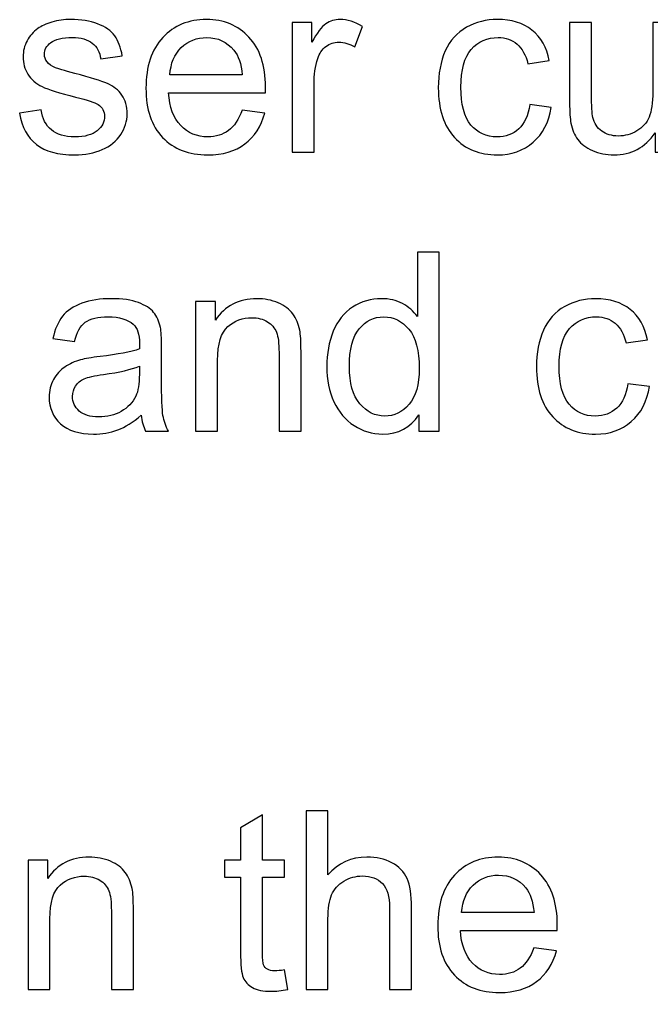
# Model space of a CAD drawing. Header units: millimetres. Extents: x -819 to 558, y -342 to 336.
# Drawn here: x -657.48 to -625.37, y -63.35 to -13.9 of the extents above; entities that cross this region are included whole.
import ezdxf

# ---------------------------------------------------------------- set-up
doc = ezdxf.new("R2010")
doc.units = ezdxf.units.MM
doc.header["$MEASUREMENT"] = 0
doc.layers.add('#Layer 1', color=7, linetype='Continuous')

msp = doc.modelspace()

# ---------------------------------------------------------------- linework, layer by layer
at = {"layer": '#Layer 1', "color": 250}
for points, knots in [([(-657.4764, -18.6716), (-657.4764, -18.6716), (-656.3736, -18.498), (-656.3736, -18.498), (-656.3736, -18.498), (-656.3122, -18.9404), (-656.1387, -19.2791), (-655.855, -19.5162), (-655.855, -19.5162), (-655.5735, -19.7511), (-655.1777, -19.8696), (-654.6676, -19.8696), (-654.6676, -19.8696), (-654.1554, -19.8696), (-653.7744, -19.7638), (-653.5267, -19.5564), (-653.5267, -19.5564), (-653.2791, -19.3468), (-653.1542, -19.1013), (-653.1542, -18.8219), (-653.1542, -18.8219), (-653.1542, -18.5679), (-653.2642, -18.371), (-653.4844, -18.225), (-653.4844, -18.225), (-653.6368, -18.1255), (-654.0178, -18.0006), (-654.6253, -17.8482), (-654.6253, -17.8482), (-655.4423, -17.6408), (-656.0117, -17.463), (-656.3271, -17.3106), (-656.3271, -17.3106), (-656.6424, -17.1603), (-656.8837, -16.9508), (-657.0467, -16.6841), (-657.0467, -16.6841), (-657.2097, -16.4174), (-657.2923, -16.1231), (-657.2923, -15.8014), (-657.2923, -15.8014), (-657.2923, -15.5072), (-657.2245, -15.2363), (-657.0891, -14.9865), (-657.0891, -14.9865), (-656.9557, -14.7346), (-656.7716, -14.5272), (-656.5408, -14.3621), (-656.5408, -14.3621), (-656.3673, -14.2351), (-656.1302, -14.125), (-655.8318, -14.0361), (-655.8318, -14.0361), (-655.5312, -13.9472), (-655.2095, -13.9028), (-654.8666, -13.9028), (-654.8666, -13.9028), (-654.3501, -13.9028), (-653.8971, -13.979), (-653.5055, -14.1271), (-653.5055, -14.1271), (-653.114, -14.2753), (-652.8261, -14.4764), (-652.6398, -14.7304), (-652.6398, -14.7304), (-652.4536, -14.9865), (-652.3266, -15.3252), (-652.2567, -15.7506), (-652.2567, -15.7506), (-652.2567, -15.7506), (-653.3468, -15.9009), (-653.3468, -15.9009), (-653.3468, -15.9009), (-653.3976, -15.5622), (-653.5415, -15.2976), (-653.7786, -15.1071), (-653.7786, -15.1071), (-654.0157, -14.9166), (-654.3522, -14.8214), (-654.7861, -14.8214), (-654.7861, -14.8214), (-655.2984, -14.8214), (-655.6645, -14.9061), (-655.8826, -15.0754), (-655.8826, -15.0754), (-656.1027, -15.2447), (-656.2128, -15.4437), (-656.2128, -15.6702), (-656.2128, -15.6702), (-656.2128, -15.8162), (-656.1662, -15.9453), (-656.0752, -16.0618), (-656.0752, -16.0618), (-655.9842, -16.1824), (-655.8423, -16.2798), (-655.6476, -16.3602), (-655.6476, -16.3602), (-655.5354, -16.4004), (-655.2073, -16.4957), (-654.6612, -16.6438), (-654.6612, -16.6438), (-653.8717, -16.8555), (-653.3214, -17.027), (-653.0102, -17.1624), (-653.0102, -17.1624), (-652.697, -17.2958), (-652.4514, -17.4926), (-652.2736, -17.7487), (-652.2736, -17.7487), (-652.0958, -18.0049), (-652.0069, -18.3224), (-652.0069, -18.7034), (-652.0069, -18.7034), (-652.0069, -19.0759), (-652.117, -19.4251), (-652.3329, -19.7553), (-652.3329, -19.7553), (-652.5509, -20.0834), (-652.8642, -20.3374), (-653.2727, -20.5173), (-653.2727, -20.5173), (-653.6812, -20.6973), (-654.1448, -20.7862), (-654.6612, -20.7862), (-654.6612, -20.7862), (-655.5185, -20.7862), (-656.1704, -20.6084), (-656.6192, -20.2528), (-656.6192, -20.2528), (-657.0679, -19.8972), (-657.3536, -19.3701), (-657.4764, -18.6716)], [0, 0, 0, 0, 0.030303, 0.030303, 0.030303, 0.030303, 0.0606061, 0.0606061, 0.0606061, 0.0606061, 0.0909091, 0.0909091, 0.0909091, 0.0909091, 0.1212121, 0.1212121, 0.1212121, 0.1212121, 0.1515152, 0.1515152, 0.1515152, 0.1515152, 0.1818182, 0.1818182, 0.1818182, 0.1818182, 0.2121212, 0.2121212, 0.2121212, 0.2121212, 0.2424242, 0.2424242, 0.2424242, 0.2424242, 0.2727273, 0.2727273, 0.2727273, 0.2727273, 0.3030303, 0.3030303, 0.3030303, 0.3030303, 0.3333333, 0.3333333, 0.3333333, 0.3333333, 0.3636364, 0.3636364, 0.3636364, 0.3636364, 0.3939394, 0.3939394, 0.3939394, 0.3939394, 0.4242424, 0.4242424, 0.4242424, 0.4242424, 0.4545455, 0.4545455, 0.4545455, 0.4545455, 0.4848485, 0.4848485, 0.4848485, 0.4848485, 0.5151515, 0.5151515, 0.5151515, 0.5151515, 0.5454545, 0.5454545, 0.5454545, 0.5454545, 0.5757576, 0.5757576, 0.5757576, 0.5757576, 0.6060606, 0.6060606, 0.6060606, 0.6060606, 0.6363636, 0.6363636, 0.6363636, 0.6363636, 0.6666667, 0.6666667, 0.6666667, 0.6666667, 0.6969697, 0.6969697, 0.6969697, 0.6969697, 0.7272727, 0.7272727, 0.7272727, 0.7272727, 0.7575758, 0.7575758, 0.7575758, 0.7575758, 0.7878788, 0.7878788, 0.7878788, 0.7878788, 0.8181818, 0.8181818, 0.8181818, 0.8181818, 0.8484848, 0.8484848, 0.8484848, 0.8484848, 0.8787879, 0.8787879, 0.8787879, 0.8787879, 0.9090909, 0.9090909, 0.9090909, 0.9090909, 0.9393939, 0.9393939, 0.9393939, 0.9393939, 0.969697, 0.969697, 0.969697, 0.969697, 1, 1, 1, 1]), ([(-646.1734, -18.5171), (-646.1734, -18.5171), (-645.0198, -18.6589), (-645.0198, -18.6589), (-645.0198, -18.6589), (-645.2019, -19.3341), (-645.5384, -19.8569), (-646.0295, -20.2295), (-646.0295, -20.2295), (-646.5227, -20.5999), (-647.1513, -20.7862), (-647.9154, -20.7862), (-647.9154, -20.7862), (-648.8785, -20.7862), (-649.6426, -20.4898), (-650.2057, -19.8972), (-650.2057, -19.8972), (-650.7708, -19.3045), (-651.0523, -18.4726), (-651.0523, -17.4016), (-651.0523, -17.4016), (-651.0523, -16.2925), (-650.7666, -15.4331), (-650.1972, -14.8214), (-650.1972, -14.8214), (-649.6257, -14.2097), (-648.887, -13.9028), (-647.9768, -13.9028), (-647.9768, -13.9028), (-647.0963, -13.9028), (-646.3766, -14.2033), (-645.8199, -14.8023), (-645.8199, -14.8023), (-645.2611, -15.4014), (-644.9817, -16.2459), (-644.9817, -17.3318), (-644.9817, -17.3318), (-644.9817, -17.3995), (-644.9838, -17.499), (-644.9881, -17.6302), (-644.9881, -17.6302), (-644.9881, -17.6302), (-649.8987, -17.6302), (-649.8987, -17.6302), (-649.8987, -17.6302), (-649.8585, -18.3541), (-649.6532, -18.9087), (-649.2849, -19.2918), (-649.2849, -19.2918), (-648.9166, -19.677), (-648.4594, -19.8696), (-647.9091, -19.8696), (-647.9091, -19.8696), (-647.5006, -19.8696), (-647.1513, -19.7617), (-646.8613, -19.5458), (-646.8613, -19.5458), (-646.5713, -19.332), (-646.3427, -18.9891), (-646.1734, -18.5171)], [0, 0, 0, 0, 0.0666667, 0.0666667, 0.0666667, 0.0666667, 0.1333333, 0.1333333, 0.1333333, 0.1333333, 0.2, 0.2, 0.2, 0.2, 0.2666667, 0.2666667, 0.2666667, 0.2666667, 0.3333333, 0.3333333, 0.3333333, 0.3333333, 0.4, 0.4, 0.4, 0.4, 0.4666667, 0.4666667, 0.4666667, 0.4666667, 0.5333333, 0.5333333, 0.5333333, 0.5333333, 0.6, 0.6, 0.6, 0.6, 0.6666667, 0.6666667, 0.6666667, 0.6666667, 0.7333333, 0.7333333, 0.7333333, 0.7333333, 0.8, 0.8, 0.8, 0.8, 0.8666667, 0.8666667, 0.8666667, 0.8666667, 0.9333333, 0.9333333, 0.9333333, 0.9333333, 1, 1, 1, 1]), ([(-643.6292, -20.638), (-643.6292, -20.638), (-643.6292, -14.053), (-643.6292, -14.053), (-643.6292, -14.053), (-643.6292, -14.053), (-642.6259, -14.053), (-642.6259, -14.053), (-642.6259, -14.053), (-642.6259, -14.053), (-642.6259, -15.05), (-642.6259, -15.05), (-642.6259, -15.05), (-642.3698, -14.5843), (-642.1327, -14.2753), (-641.9147, -14.1271), (-641.9147, -14.1271), (-641.6988, -13.979), (-641.4596, -13.9028), (-641.1993, -13.9028), (-641.1993, -13.9028), (-640.8225, -13.9028), (-640.4415, -14.0234), (-640.052, -14.2626), (-640.052, -14.2626), (-640.052, -14.2626), (-640.4373, -15.2998), (-640.4373, -15.2998), (-640.4373, -15.2998), (-640.7082, -15.1368), (-640.9812, -15.0563), (-641.2543, -15.0563), (-641.2543, -15.0563), (-641.4998, -15.0563), (-641.7178, -15.1304), (-641.9126, -15.2765), (-641.9126, -15.2765), (-642.1073, -15.4246), (-642.2449, -15.6278), (-642.3274, -15.8882), (-642.3274, -15.8882), (-642.4523, -16.284), (-642.5137, -16.7179), (-642.5137, -17.1899), (-642.5137, -17.1899), (-642.5137, -17.1899), (-642.5137, -20.638), (-642.5137, -20.638), (-642.5137, -20.638), (-642.5137, -20.638), (-643.6292, -20.638), (-643.6292, -20.638)], [0, 0, 0, 0, 0.0769231, 0.0769231, 0.0769231, 0.0769231, 0.1538462, 0.1538462, 0.1538462, 0.1538462, 0.2307692, 0.2307692, 0.2307692, 0.2307692, 0.3076923, 0.3076923, 0.3076923, 0.3076923, 0.3846154, 0.3846154, 0.3846154, 0.3846154, 0.4615385, 0.4615385, 0.4615385, 0.4615385, 0.5384615, 0.5384615, 0.5384615, 0.5384615, 0.6153846, 0.6153846, 0.6153846, 0.6153846, 0.6923077, 0.6923077, 0.6923077, 0.6923077, 0.7692308, 0.7692308, 0.7692308, 0.7692308, 0.8461538, 0.8461538, 0.8461538, 0.8461538, 0.9230769, 0.9230769, 0.9230769, 0.9230769, 1, 1, 1, 1]), ([(-631.5621, -18.225), (-631.5621, -18.225), (-630.4656, -18.3689), (-630.4656, -18.3689), (-630.4656, -18.3689), (-630.5842, -19.1246), (-630.8911, -19.7172), (-631.3864, -20.1448), (-631.3864, -20.1448), (-631.8796, -20.5724), (-632.487, -20.7862), (-633.2067, -20.7862), (-633.2067, -20.7862), (-634.1063, -20.7862), (-634.8323, -20.4919), (-635.3784, -19.9035), (-635.3784, -19.9035), (-635.9266, -19.3151), (-636.2018, -18.4705), (-636.2018, -17.3699), (-636.2018, -17.3699), (-636.2018, -16.6587), (-636.0833, -16.0364), (-635.8483, -15.503), (-635.8483, -15.503), (-635.6112, -14.9696), (-635.2535, -14.5695), (-634.7709, -14.3028), (-634.7709, -14.3028), (-634.2904, -14.0361), (-633.7655, -13.9028), (-633.2004, -13.9028), (-633.2004, -13.9028), (-632.4849, -13.9028), (-631.8986, -14.0848), (-631.4456, -14.4467), (-631.4456, -14.4467), (-630.9906, -14.8087), (-630.6985, -15.3209), (-630.5693, -15.9877), (-630.5693, -15.9877), (-630.5693, -15.9877), (-631.6552, -16.1549), (-631.6552, -16.1549), (-631.6552, -16.1549), (-631.7589, -15.7125), (-631.9409, -15.3802), (-632.2034, -15.1558), (-632.2034, -15.1558), (-632.4659, -14.9336), (-632.7834, -14.8214), (-633.1559, -14.8214), (-633.1559, -14.8214), (-633.7189, -14.8214), (-634.1761, -15.0225), (-634.5275, -15.4268), (-634.5275, -15.4268), (-634.8789, -15.8289), (-635.0546, -16.466), (-635.0546, -17.3381), (-635.0546, -17.3381), (-635.0546, -18.2229), (-634.8852, -18.8663), (-634.5444, -19.2685), (-634.5444, -19.2685), (-634.2058, -19.6686), (-633.7634, -19.8696), (-633.2173, -19.8696), (-633.2173, -19.8696), (-632.7791, -19.8696), (-632.4151, -19.7342), (-632.1209, -19.4654), (-632.1209, -19.4654), (-631.8266, -19.1965), (-631.6404, -18.7838), (-631.5621, -18.225)], [0, 0, 0, 0, 0.0526316, 0.0526316, 0.0526316, 0.0526316, 0.1052632, 0.1052632, 0.1052632, 0.1052632, 0.1578947, 0.1578947, 0.1578947, 0.1578947, 0.2105263, 0.2105263, 0.2105263, 0.2105263, 0.2631579, 0.2631579, 0.2631579, 0.2631579, 0.3157895, 0.3157895, 0.3157895, 0.3157895, 0.3684211, 0.3684211, 0.3684211, 0.3684211, 0.4210526, 0.4210526, 0.4210526, 0.4210526, 0.4736842, 0.4736842, 0.4736842, 0.4736842, 0.5263158, 0.5263158, 0.5263158, 0.5263158, 0.5789474, 0.5789474, 0.5789474, 0.5789474, 0.6315789, 0.6315789, 0.6315789, 0.6315789, 0.6842105, 0.6842105, 0.6842105, 0.6842105, 0.7368421, 0.7368421, 0.7368421, 0.7368421, 0.7894737, 0.7894737, 0.7894737, 0.7894737, 0.8421053, 0.8421053, 0.8421053, 0.8421053, 0.8947368, 0.8947368, 0.8947368, 0.8947368, 0.9473684, 0.9473684, 0.9473684, 0.9473684, 1, 1, 1, 1]), ([(-625.193, -20.638), (-625.193, -20.638), (-625.193, -19.6707), (-625.193, -19.6707), (-625.193, -19.6707), (-625.7074, -20.4157), (-626.4037, -20.7862), (-627.2843, -20.7862), (-627.2843, -20.7862), (-627.6716, -20.7862), (-628.0357, -20.7121), (-628.3722, -20.5639), (-628.3722, -20.5639), (-628.7088, -20.4157), (-628.9586, -20.2274), (-629.1215, -20.003), (-629.1215, -20.003), (-629.2866, -19.7765), (-629.4009, -19.5013), (-629.4666, -19.1754), (-629.4666, -19.1754), (-629.511, -18.9552), (-629.5343, -18.6081), (-629.5343, -18.1319), (-629.5343, -18.1319), (-629.5343, -18.1319), (-629.5343, -14.053), (-629.5343, -14.053), (-629.5343, -14.053), (-629.5343, -14.053), (-628.4188, -14.053), (-628.4188, -14.053), (-628.4188, -14.053), (-628.4188, -14.053), (-628.4188, -17.7043), (-628.4188, -17.7043), (-628.4188, -17.7043), (-628.4188, -18.2885), (-628.3955, -18.6801), (-628.3511, -18.8833), (-628.3511, -18.8833), (-628.2791, -19.1775), (-628.1309, -19.4061), (-627.9045, -19.5754), (-627.9045, -19.5754), (-627.6759, -19.7426), (-627.3943, -19.8252), (-627.0599, -19.8252), (-627.0599, -19.8252), (-626.7255, -19.8252), (-626.4122, -19.7405), (-626.118, -19.5691), (-626.118, -19.5691), (-625.8238, -19.3976), (-625.6163, -19.1627), (-625.4957, -18.8685), (-625.4957, -18.8685), (-625.3729, -18.5721), (-625.3115, -18.1424), (-625.3115, -17.5815), (-625.3115, -17.5815), (-625.3115, -17.5815), (-625.3115, -14.053), (-625.3115, -14.053), (-625.3115, -14.053), (-625.3115, -14.053), (-624.1961, -14.053), (-624.1961, -14.053), (-624.1961, -14.053), (-624.1961, -14.053), (-624.1961, -20.638), (-624.1961, -20.638), (-624.1961, -20.638), (-624.1961, -20.638), (-625.193, -20.638), (-625.193, -20.638)], [0, 0, 0, 0, 0.0526316, 0.0526316, 0.0526316, 0.0526316, 0.1052632, 0.1052632, 0.1052632, 0.1052632, 0.1578947, 0.1578947, 0.1578947, 0.1578947, 0.2105263, 0.2105263, 0.2105263, 0.2105263, 0.2631579, 0.2631579, 0.2631579, 0.2631579, 0.3157895, 0.3157895, 0.3157895, 0.3157895, 0.3684211, 0.3684211, 0.3684211, 0.3684211, 0.4210526, 0.4210526, 0.4210526, 0.4210526, 0.4736842, 0.4736842, 0.4736842, 0.4736842, 0.5263158, 0.5263158, 0.5263158, 0.5263158, 0.5789474, 0.5789474, 0.5789474, 0.5789474, 0.6315789, 0.6315789, 0.6315789, 0.6315789, 0.6842105, 0.6842105, 0.6842105, 0.6842105, 0.7368421, 0.7368421, 0.7368421, 0.7368421, 0.7894737, 0.7894737, 0.7894737, 0.7894737, 0.8421053, 0.8421053, 0.8421053, 0.8421053, 0.8947368, 0.8947368, 0.8947368, 0.8947368, 0.9473684, 0.9473684, 0.9473684, 0.9473684, 1, 1, 1, 1]), ([(-649.8374, -16.7116), (-649.8374, -16.7116), (-646.1607, -16.7116), (-646.1607, -16.7116), (-646.1607, -16.7116), (-646.2094, -16.1591), (-646.3512, -15.7421), (-646.5819, -15.467), (-646.5819, -15.467), (-646.9375, -15.0373), (-647.399, -14.8214), (-647.9641, -14.8214), (-647.9641, -14.8214), (-648.4763, -14.8214), (-648.9081, -14.9928), (-649.2574, -15.3357), (-649.2574, -15.3357), (-649.6066, -15.6786), (-649.7993, -16.138), (-649.8374, -16.7116)], [0, 0, 0, 0, 0.2, 0.2, 0.2, 0.2, 0.4, 0.4, 0.4, 0.4, 0.6, 0.6, 0.6, 0.6, 0.8, 0.8, 0.8, 0.8, 1, 1, 1, 1]), ([(-637.1926, -34.826), (-637.1926, -34.826), (-637.1926, -33.9941), (-637.1926, -33.9941), (-637.1926, -33.9941), (-637.6095, -34.6482), (-638.2234, -34.9742), (-639.0341, -34.9742), (-639.0341, -34.9742), (-639.559, -34.9742), (-640.0416, -34.8302), (-640.4819, -34.5402), (-640.4819, -34.5402), (-640.9221, -34.2524), (-641.2629, -33.8481), (-641.5063, -33.3274), (-641.5063, -33.3274), (-641.7476, -32.8088), (-641.8683, -32.214), (-641.8683, -31.5388), (-641.8683, -31.5388), (-641.8683, -30.8826), (-641.7582, -30.2857), (-641.5402, -29.7502), (-641.5402, -29.7502), (-641.3201, -29.2147), (-640.992, -28.8041), (-640.5538, -28.5204), (-640.5538, -28.5204), (-640.1157, -28.2347), (-639.6246, -28.0908), (-639.0827, -28.0908), (-639.0827, -28.0908), (-638.6869, -28.0908), (-638.3334, -28.1754), (-638.0244, -28.3426), (-638.0244, -28.3426), (-637.7133, -28.5099), (-637.4614, -28.7279), (-637.2666, -28.9967), (-637.2666, -28.9967), (-637.2666, -28.9967), (-637.2666, -25.7349), (-637.2666, -25.7349), (-637.2666, -25.7349), (-637.2666, -25.7349), (-636.1575, -25.7349), (-636.1575, -25.7349), (-636.1575, -25.7349), (-636.1575, -25.7349), (-636.1575, -34.826), (-636.1575, -34.826), (-636.1575, -34.826), (-636.1575, -34.826), (-637.1926, -34.826), (-637.1926, -34.826)], [0, 0, 0, 0, 0.0714286, 0.0714286, 0.0714286, 0.0714286, 0.1428571, 0.1428571, 0.1428571, 0.1428571, 0.2142857, 0.2142857, 0.2142857, 0.2142857, 0.2857143, 0.2857143, 0.2857143, 0.2857143, 0.3571429, 0.3571429, 0.3571429, 0.3571429, 0.4285714, 0.4285714, 0.4285714, 0.4285714, 0.5, 0.5, 0.5, 0.5, 0.5714286, 0.5714286, 0.5714286, 0.5714286, 0.6428571, 0.6428571, 0.6428571, 0.6428571, 0.7142857, 0.7142857, 0.7142857, 0.7142857, 0.7857143, 0.7857143, 0.7857143, 0.7857143, 0.8571429, 0.8571429, 0.8571429, 0.8571429, 0.9285714, 0.9285714, 0.9285714, 0.9285714, 1, 1, 1, 1]), ([(-651.2938, -34.0132), (-651.7086, -34.3646), (-652.1066, -34.6122), (-652.4876, -34.7583), (-652.4876, -34.7583), (-652.8707, -34.9022), (-653.2813, -34.9742), (-653.7195, -34.9742), (-653.7195, -34.9742), (-654.4434, -34.9742), (-654.9979, -34.7985), (-655.3874, -34.445), (-655.3874, -34.445), (-655.7747, -34.0915), (-655.9695, -33.6385), (-655.9695, -33.0903), (-655.9695, -33.0903), (-655.9695, -32.7665), (-655.8975, -32.4723), (-655.7493, -32.2056), (-655.7493, -32.2056), (-655.6033, -31.9389), (-655.4107, -31.7251), (-655.1736, -31.5642), (-655.1736, -31.5642), (-654.9344, -31.4033), (-654.6677, -31.2806), (-654.3693, -31.198), (-654.3693, -31.198), (-654.1513, -31.1409), (-653.8211, -31.0837), (-653.3787, -31.0308), (-653.3787, -31.0308), (-652.477, -30.9229), (-651.8123, -30.7959), (-651.3869, -30.6456), (-651.3869, -30.6456), (-651.3827, -30.4932), (-651.3805, -30.3958), (-651.3805, -30.3556), (-651.3805, -30.3556), (-651.3805, -29.9005), (-651.4864, -29.5788), (-651.698, -29.3946), (-651.698, -29.3946), (-651.9817, -29.1406), (-652.4071, -29.0157), (-652.968, -29.0157), (-652.968, -29.0157), (-653.493, -29.0157), (-653.8803, -29.1068), (-654.1322, -29.2909), (-654.1322, -29.2909), (-654.382, -29.4751), (-654.5661, -29.801), (-654.6868, -30.2688), (-654.6868, -30.2688), (-654.6868, -30.2688), (-655.7769, -30.1185), (-655.7769, -30.1185), (-655.7769, -30.1185), (-655.6774, -29.6529), (-655.5144, -29.274), (-655.2879, -28.9882), (-655.2879, -28.9882), (-655.0614, -28.7004), (-654.7312, -28.4781), (-654.3015, -28.3236), (-654.3015, -28.3236), (-653.8719, -28.1691), (-653.3744, -28.0908), (-652.8072, -28.0908), (-652.8072, -28.0908), (-652.2441, -28.0908), (-651.7891, -28.1585), (-651.4377, -28.2897), (-651.4377, -28.2897), (-651.0863, -28.4231), (-650.8281, -28.5882), (-650.6609, -28.7893), (-650.6609, -28.7893), (-650.4958, -28.9903), (-650.3815, -29.2422), (-650.3137, -29.5491), (-650.3137, -29.5491), (-650.2778, -29.7396), (-650.2587, -30.0825), (-650.2587, -30.5778), (-650.2587, -30.5778), (-650.2587, -30.5778), (-650.2587, -32.0659), (-650.2587, -32.0659), (-650.2587, -32.0659), (-650.2587, -33.1051), (-650.2354, -33.7613), (-650.1867, -34.0344), (-650.1867, -34.0344), (-650.1402, -34.3095), (-650.0449, -34.5741), (-649.9052, -34.826), (-649.9052, -34.826), (-649.9052, -34.826), (-651.0715, -34.826), (-651.0715, -34.826), (-651.0715, -34.826), (-651.1858, -34.5953), (-651.262, -34.3243), (-651.2938, -34.0132)], [0, 0, 0, 0, 0.037037, 0.037037, 0.037037, 0.037037, 0.0740741, 0.0740741, 0.0740741, 0.0740741, 0.1111111, 0.1111111, 0.1111111, 0.1111111, 0.1481481, 0.1481481, 0.1481481, 0.1481481, 0.1851852, 0.1851852, 0.1851852, 0.1851852, 0.2222222, 0.2222222, 0.2222222, 0.2222222, 0.2592593, 0.2592593, 0.2592593, 0.2592593, 0.2962963, 0.2962963, 0.2962963, 0.2962963, 0.3333333, 0.3333333, 0.3333333, 0.3333333, 0.3703704, 0.3703704, 0.3703704, 0.3703704, 0.4074074, 0.4074074, 0.4074074, 0.4074074, 0.4444444, 0.4444444, 0.4444444, 0.4444444, 0.4814815, 0.4814815, 0.4814815, 0.4814815, 0.5185185, 0.5185185, 0.5185185, 0.5185185, 0.5555556, 0.5555556, 0.5555556, 0.5555556, 0.5925926, 0.5925926, 0.5925926, 0.5925926, 0.6296296, 0.6296296, 0.6296296, 0.6296296, 0.6666667, 0.6666667, 0.6666667, 0.6666667, 0.7037037, 0.7037037, 0.7037037, 0.7037037, 0.7407407, 0.7407407, 0.7407407, 0.7407407, 0.7777778, 0.7777778, 0.7777778, 0.7777778, 0.8148148, 0.8148148, 0.8148148, 0.8148148, 0.8518519, 0.8518519, 0.8518519, 0.8518519, 0.8888889, 0.8888889, 0.8888889, 0.8888889, 0.9259259, 0.9259259, 0.9259259, 0.9259259, 0.962963, 0.962963, 0.962963, 0.962963, 1, 1, 1, 1]), ([(-648.5273, -34.826), (-648.5273, -34.826), (-648.5273, -28.241), (-648.5273, -28.241), (-648.5273, -28.241), (-648.5273, -28.241), (-647.524, -28.241), (-647.524, -28.241), (-647.524, -28.241), (-647.524, -28.241), (-647.524, -29.1766), (-647.524, -29.1766), (-647.524, -29.1766), (-647.0393, -28.4527), (-646.3408, -28.0908), (-645.4285, -28.0908), (-645.4285, -28.0908), (-645.0306, -28.0908), (-644.6665, -28.1627), (-644.3342, -28.3045), (-644.3342, -28.3045), (-643.9997, -28.4485), (-643.7521, -28.6347), (-643.587, -28.8676), (-643.587, -28.8676), (-643.4198, -29.0983), (-643.3055, -29.3735), (-643.2377, -29.691), (-643.2377, -29.691), (-643.1975, -29.8984), (-643.1764, -30.2603), (-643.1764, -30.7768), (-643.1764, -30.7768), (-643.1764, -30.7768), (-643.1764, -34.826), (-643.1764, -34.826), (-643.1764, -34.826), (-643.1764, -34.826), (-644.294, -34.826), (-644.294, -34.826), (-644.294, -34.826), (-644.294, -34.826), (-644.294, -30.8191), (-644.294, -30.8191), (-644.294, -30.8191), (-644.294, -30.3662), (-644.3363, -30.0254), (-644.4231, -29.7989), (-644.4231, -29.7989), (-644.5099, -29.5745), (-644.6644, -29.3946), (-644.8845, -29.2613), (-644.8845, -29.2613), (-645.1068, -29.1258), (-645.365, -29.0581), (-645.6634, -29.0581), (-645.6634, -29.0581), (-646.1397, -29.0581), (-646.5482, -29.2105), (-646.8953, -29.511), (-646.8953, -29.511), (-647.2404, -29.8137), (-647.4118, -30.3852), (-647.4118, -31.2298), (-647.4118, -31.2298), (-647.4118, -31.2298), (-647.4118, -34.826), (-647.4118, -34.826), (-647.4118, -34.826), (-647.4118, -34.826), (-648.5273, -34.826), (-648.5273, -34.826)], [0, 0, 0, 0, 0.0555556, 0.0555556, 0.0555556, 0.0555556, 0.1111111, 0.1111111, 0.1111111, 0.1111111, 0.1666667, 0.1666667, 0.1666667, 0.1666667, 0.2222222, 0.2222222, 0.2222222, 0.2222222, 0.2777778, 0.2777778, 0.2777778, 0.2777778, 0.3333333, 0.3333333, 0.3333333, 0.3333333, 0.3888889, 0.3888889, 0.3888889, 0.3888889, 0.4444444, 0.4444444, 0.4444444, 0.4444444, 0.5, 0.5, 0.5, 0.5, 0.5555556, 0.5555556, 0.5555556, 0.5555556, 0.6111111, 0.6111111, 0.6111111, 0.6111111, 0.6666667, 0.6666667, 0.6666667, 0.6666667, 0.7222222, 0.7222222, 0.7222222, 0.7222222, 0.7777778, 0.7777778, 0.7777778, 0.7777778, 0.8333333, 0.8333333, 0.8333333, 0.8333333, 0.8888889, 0.8888889, 0.8888889, 0.8888889, 0.9444444, 0.9444444, 0.9444444, 0.9444444, 1, 1, 1, 1]), ([(-626.5754, -32.413), (-626.5754, -32.413), (-625.4789, -32.5569), (-625.4789, -32.5569), (-625.4789, -32.5569), (-625.5975, -33.3126), (-625.9044, -33.9052), (-626.3997, -34.3328), (-626.3997, -34.3328), (-626.8929, -34.7604), (-627.5003, -34.9742), (-628.22, -34.9742), (-628.22, -34.9742), (-629.1196, -34.9742), (-629.8456, -34.6799), (-630.3917, -34.0915), (-630.3917, -34.0915), (-630.9399, -33.5031), (-631.2151, -32.6585), (-631.2151, -31.5579), (-631.2151, -31.5579), (-631.2151, -30.8467), (-631.0966, -30.2244), (-630.8616, -29.691), (-630.8616, -29.691), (-630.6245, -29.1576), (-630.2668, -28.7575), (-629.7842, -28.4908), (-629.7842, -28.4908), (-629.3037, -28.2241), (-628.7788, -28.0908), (-628.2137, -28.0908), (-628.2137, -28.0908), (-627.4982, -28.0908), (-626.9119, -28.2728), (-626.4589, -28.6347), (-626.4589, -28.6347), (-626.0039, -28.9967), (-625.7118, -29.5089), (-625.5826, -30.1757), (-625.5826, -30.1757), (-625.5826, -30.1757), (-626.6685, -30.3429), (-626.6685, -30.3429), (-626.6685, -30.3429), (-626.7722, -29.9005), (-626.9542, -29.5682), (-627.2167, -29.3438), (-627.2167, -29.3438), (-627.4792, -29.1216), (-627.7967, -29.0094), (-628.1692, -29.0094), (-628.1692, -29.0094), (-628.7322, -29.0094), (-629.1894, -29.2105), (-629.5408, -29.6148), (-629.5408, -29.6148), (-629.8922, -30.0169), (-630.0679, -30.654), (-630.0679, -31.5261), (-630.0679, -31.5261), (-630.0679, -32.4109), (-629.8985, -33.0543), (-629.5577, -33.4565), (-629.5577, -33.4565), (-629.2191, -33.8566), (-628.7767, -34.0576), (-628.2306, -34.0576), (-628.2306, -34.0576), (-627.7924, -34.0576), (-627.4284, -33.9222), (-627.1342, -33.6534), (-627.1342, -33.6534), (-626.8399, -33.3845), (-626.6537, -32.9718), (-626.5754, -32.413)], [0, 0, 0, 0, 0.0526316, 0.0526316, 0.0526316, 0.0526316, 0.1052632, 0.1052632, 0.1052632, 0.1052632, 0.1578947, 0.1578947, 0.1578947, 0.1578947, 0.2105263, 0.2105263, 0.2105263, 0.2105263, 0.2631579, 0.2631579, 0.2631579, 0.2631579, 0.3157895, 0.3157895, 0.3157895, 0.3157895, 0.3684211, 0.3684211, 0.3684211, 0.3684211, 0.4210526, 0.4210526, 0.4210526, 0.4210526, 0.4736842, 0.4736842, 0.4736842, 0.4736842, 0.5263158, 0.5263158, 0.5263158, 0.5263158, 0.5789474, 0.5789474, 0.5789474, 0.5789474, 0.6315789, 0.6315789, 0.6315789, 0.6315789, 0.6842105, 0.6842105, 0.6842105, 0.6842105, 0.7368421, 0.7368421, 0.7368421, 0.7368421, 0.7894737, 0.7894737, 0.7894737, 0.7894737, 0.8421053, 0.8421053, 0.8421053, 0.8421053, 0.8947368, 0.8947368, 0.8947368, 0.8947368, 0.9473684, 0.9473684, 0.9473684, 0.9473684, 1, 1, 1, 1]), ([(-640.721, -31.5388), (-640.721, -32.3834), (-640.5432, -33.0141), (-640.1876, -33.4311), (-640.1876, -33.4311), (-639.832, -33.8481), (-639.4129, -34.0576), (-638.9282, -34.0576), (-638.9282, -34.0576), (-638.4414, -34.0576), (-638.0265, -33.8566), (-637.6857, -33.4586), (-637.6857, -33.4586), (-637.345, -33.0607), (-637.1735, -32.4511), (-637.1735, -31.6319), (-637.1735, -31.6319), (-637.1735, -30.7302), (-637.3471, -30.0698), (-637.6942, -29.6486), (-637.6942, -29.6486), (-638.0413, -29.2253), (-638.4689, -29.0157), (-638.979, -29.0157), (-638.979, -29.0157), (-639.4743, -29.0157), (-639.8892, -29.2189), (-640.2215, -29.6232), (-640.2215, -29.6232), (-640.5538, -30.0275), (-640.721, -30.6667), (-640.721, -31.5388)], [0, 0, 0, 0, 0.125, 0.125, 0.125, 0.125, 0.25, 0.25, 0.25, 0.25, 0.375, 0.375, 0.375, 0.375, 0.5, 0.5, 0.5, 0.5, 0.625, 0.625, 0.625, 0.625, 0.75, 0.75, 0.75, 0.75, 0.875, 0.875, 0.875, 0.875, 1, 1, 1, 1]), ([(-651.3869, -31.5198), (-651.7933, -31.687), (-652.4008, -31.8267), (-653.2093, -31.9431), (-653.2093, -31.9431), (-653.6687, -32.0087), (-653.9946, -32.0828), (-654.183, -32.1653), (-654.183, -32.1653), (-654.3735, -32.2479), (-654.5217, -32.3685), (-654.6233, -32.5294), (-654.6233, -32.5294), (-654.727, -32.6882), (-654.7799, -32.8638), (-654.7799, -33.0586), (-654.7799, -33.0586), (-654.7799, -33.357), (-654.6656, -33.6047), (-654.4412, -33.8036), (-654.4412, -33.8036), (-654.2169, -34.0005), (-653.8867, -34.1), (-653.4528, -34.1), (-653.4528, -34.1), (-653.0231, -34.1), (-652.64, -34.0068), (-652.3055, -33.8185), (-652.3055, -33.8185), (-651.9711, -33.6301), (-651.7234, -33.3718), (-651.5668, -33.0459), (-651.5668, -33.0459), (-651.4462, -32.794), (-651.3869, -32.4215), (-651.3869, -31.9304), (-651.3869, -31.9304), (-651.3869, -31.9304), (-651.3869, -31.5198), (-651.3869, -31.5198)], [0, 0, 0, 0, 0.1, 0.1, 0.1, 0.1, 0.2, 0.2, 0.2, 0.2, 0.3, 0.3, 0.3, 0.3, 0.4, 0.4, 0.4, 0.4, 0.5, 0.5, 0.5, 0.5, 0.6, 0.6, 0.6, 0.6, 0.7, 0.7, 0.7, 0.7, 0.8, 0.8, 0.8, 0.8, 0.9, 0.9, 0.9, 0.9, 1, 1, 1, 1]), ([(-644.0145, -62.2029), (-644.0145, -62.2029), (-643.8536, -63.1893), (-643.8536, -63.1893), (-643.8536, -63.1893), (-644.1669, -63.2549), (-644.4484, -63.2888), (-644.6961, -63.2888), (-644.6961, -63.2888), (-645.1025, -63.2888), (-645.4157, -63.2253), (-645.6401, -63.0962), (-645.6401, -63.0962), (-645.8624, -62.9692), (-646.019, -62.7998), (-646.11, -62.5903), (-646.11, -62.5903), (-646.201, -62.3828), (-646.2476, -61.9426), (-646.2476, -61.2737), (-646.2476, -61.2737), (-646.2476, -61.2737), (-646.2476, -57.4849), (-646.2476, -57.4849), (-646.2476, -57.4849), (-646.2476, -57.4849), (-647.0667, -57.4849), (-647.0667, -57.4849), (-647.0667, -57.4849), (-647.0667, -57.4849), (-647.0667, -56.617), (-647.0667, -56.617), (-647.0667, -56.617), (-647.0667, -56.617), (-646.2476, -56.617), (-646.2476, -56.617), (-646.2476, -56.617), (-646.2476, -56.617), (-646.2476, -54.9851), (-646.2476, -54.9851), (-646.2476, -54.9851), (-646.2476, -54.9851), (-645.1363, -54.3162), (-645.1363, -54.3162), (-645.1363, -54.3162), (-645.1363, -54.3162), (-645.1363, -56.617), (-645.1363, -56.617), (-645.1363, -56.617), (-645.1363, -56.617), (-644.0145, -56.617), (-644.0145, -56.617), (-644.0145, -56.617), (-644.0145, -56.617), (-644.0145, -57.4849), (-644.0145, -57.4849), (-644.0145, -57.4849), (-644.0145, -57.4849), (-645.1363, -57.4849), (-645.1363, -57.4849), (-645.1363, -57.4849), (-645.1363, -57.4849), (-645.1363, -61.3351), (-645.1363, -61.3351), (-645.1363, -61.3351), (-645.1363, -61.6547), (-645.1173, -61.8579), (-645.0792, -61.9489), (-645.0792, -61.9489), (-645.039, -62.0399), (-644.9755, -62.1119), (-644.8866, -62.1669), (-644.8866, -62.1669), (-644.7977, -62.2199), (-644.6707, -62.2474), (-644.5056, -62.2474), (-644.5056, -62.2474), (-644.3807, -62.2474), (-644.2177, -62.2326), (-644.0145, -62.2029)], [0, 0, 0, 0, 0.05, 0.05, 0.05, 0.05, 0.1, 0.1, 0.1, 0.1, 0.15, 0.15, 0.15, 0.15, 0.2, 0.2, 0.2, 0.2, 0.25, 0.25, 0.25, 0.25, 0.3, 0.3, 0.3, 0.3, 0.35, 0.35, 0.35, 0.35, 0.4, 0.4, 0.4, 0.4, 0.45, 0.45, 0.45, 0.45, 0.5, 0.5, 0.5, 0.5, 0.55, 0.55, 0.55, 0.55, 0.6, 0.6, 0.6, 0.6, 0.65, 0.65, 0.65, 0.65, 0.7, 0.7, 0.7, 0.7, 0.75, 0.75, 0.75, 0.75, 0.8, 0.8, 0.8, 0.8, 0.85, 0.85, 0.85, 0.85, 0.9, 0.9, 0.9, 0.9, 0.95, 0.95, 0.95, 0.95, 1, 1, 1, 1]), ([(-642.9223, -63.202), (-642.9223, -63.202), (-642.9223, -54.1109), (-642.9223, -54.1109), (-642.9223, -54.1109), (-642.9223, -54.1109), (-641.8068, -54.1109), (-641.8068, -54.1109), (-641.8068, -54.1109), (-641.8068, -54.1109), (-641.8068, -57.3727), (-641.8068, -57.3727), (-641.8068, -57.3727), (-641.2861, -56.7694), (-640.6278, -56.4668), (-639.8341, -56.4668), (-639.8341, -56.4668), (-639.3472, -56.4668), (-638.9239, -56.5641), (-638.5641, -56.7567), (-638.5641, -56.7567), (-638.2042, -56.9472), (-637.946, -57.2139), (-637.7915, -57.5526), (-637.7915, -57.5526), (-637.637, -57.8913), (-637.5587, -58.3845), (-637.5587, -59.0279), (-637.5587, -59.0279), (-637.5587, -59.0279), (-637.5587, -63.202), (-637.5587, -63.202), (-637.5587, -63.202), (-637.5587, -63.202), (-638.6763, -63.202), (-638.6763, -63.202), (-638.6763, -63.202), (-638.6763, -63.202), (-638.6763, -59.0279), (-638.6763, -59.0279), (-638.6763, -59.0279), (-638.6763, -58.4712), (-638.7969, -58.0648), (-639.0382, -57.8108), (-639.0382, -57.8108), (-639.2795, -57.5568), (-639.6224, -57.4277), (-640.0648, -57.4277), (-640.0648, -57.4277), (-640.395, -57.4277), (-640.7061, -57.5145), (-640.9982, -57.686), (-640.9982, -57.686), (-641.2903, -57.8574), (-641.4978, -58.0902), (-641.6205, -58.3845), (-641.6205, -58.3845), (-641.7454, -58.6766), (-641.8068, -59.083), (-641.8068, -59.5994), (-641.8068, -59.5994), (-641.8068, -59.5994), (-641.8068, -63.202), (-641.8068, -63.202), (-641.8068, -63.202), (-641.8068, -63.202), (-642.9223, -63.202), (-642.9223, -63.202)], [0, 0, 0, 0, 0.0588235, 0.0588235, 0.0588235, 0.0588235, 0.1176471, 0.1176471, 0.1176471, 0.1176471, 0.1764706, 0.1764706, 0.1764706, 0.1764706, 0.2352941, 0.2352941, 0.2352941, 0.2352941, 0.2941176, 0.2941176, 0.2941176, 0.2941176, 0.3529412, 0.3529412, 0.3529412, 0.3529412, 0.4117647, 0.4117647, 0.4117647, 0.4117647, 0.4705882, 0.4705882, 0.4705882, 0.4705882, 0.5294118, 0.5294118, 0.5294118, 0.5294118, 0.5882353, 0.5882353, 0.5882353, 0.5882353, 0.6470588, 0.6470588, 0.6470588, 0.6470588, 0.7058824, 0.7058824, 0.7058824, 0.7058824, 0.7647059, 0.7647059, 0.7647059, 0.7647059, 0.8235294, 0.8235294, 0.8235294, 0.8235294, 0.8823529, 0.8823529, 0.8823529, 0.8823529, 0.9411765, 0.9411765, 0.9411765, 0.9411765, 1, 1, 1, 1]), ([(-657.0426, -63.202), (-657.0426, -63.202), (-657.0426, -56.617), (-657.0426, -56.617), (-657.0426, -56.617), (-657.0426, -56.617), (-656.0393, -56.617), (-656.0393, -56.617), (-656.0393, -56.617), (-656.0393, -56.617), (-656.0393, -57.5526), (-656.0393, -57.5526), (-656.0393, -57.5526), (-655.5546, -56.8287), (-654.8561, -56.4668), (-653.9438, -56.4668), (-653.9438, -56.4668), (-653.5459, -56.4668), (-653.1818, -56.5387), (-652.8495, -56.6805), (-652.8495, -56.6805), (-652.515, -56.8245), (-652.2674, -57.0107), (-652.1023, -57.2436), (-652.1023, -57.2436), (-651.9351, -57.4743), (-651.8208, -57.7495), (-651.753, -58.067), (-651.753, -58.067), (-651.7128, -58.2744), (-651.6917, -58.6363), (-651.6917, -59.1528), (-651.6917, -59.1528), (-651.6917, -59.1528), (-651.6917, -63.202), (-651.6917, -63.202), (-651.6917, -63.202), (-651.6917, -63.202), (-652.8093, -63.202), (-652.8093, -63.202), (-652.8093, -63.202), (-652.8093, -63.202), (-652.8093, -59.1951), (-652.8093, -59.1951), (-652.8093, -59.1951), (-652.8093, -58.7422), (-652.8516, -58.4014), (-652.9384, -58.1749), (-652.9384, -58.1749), (-653.0252, -57.9505), (-653.1797, -57.7706), (-653.3998, -57.6373), (-653.3998, -57.6373), (-653.6221, -57.5018), (-653.8803, -57.4341), (-654.1787, -57.4341), (-654.1787, -57.4341), (-654.655, -57.4341), (-655.0635, -57.5865), (-655.4106, -57.887), (-655.4106, -57.887), (-655.7557, -58.1897), (-655.9271, -58.7612), (-655.9271, -59.6058), (-655.9271, -59.6058), (-655.9271, -59.6058), (-655.9271, -63.202), (-655.9271, -63.202), (-655.9271, -63.202), (-655.9271, -63.202), (-657.0426, -63.202), (-657.0426, -63.202)], [0, 0, 0, 0, 0.0555556, 0.0555556, 0.0555556, 0.0555556, 0.1111111, 0.1111111, 0.1111111, 0.1111111, 0.1666667, 0.1666667, 0.1666667, 0.1666667, 0.2222222, 0.2222222, 0.2222222, 0.2222222, 0.2777778, 0.2777778, 0.2777778, 0.2777778, 0.3333333, 0.3333333, 0.3333333, 0.3333333, 0.3888889, 0.3888889, 0.3888889, 0.3888889, 0.4444444, 0.4444444, 0.4444444, 0.4444444, 0.5, 0.5, 0.5, 0.5, 0.5555556, 0.5555556, 0.5555556, 0.5555556, 0.6111111, 0.6111111, 0.6111111, 0.6111111, 0.6666667, 0.6666667, 0.6666667, 0.6666667, 0.7222222, 0.7222222, 0.7222222, 0.7222222, 0.7777778, 0.7777778, 0.7777778, 0.7777778, 0.8333333, 0.8333333, 0.8333333, 0.8333333, 0.8888889, 0.8888889, 0.8888889, 0.8888889, 0.9444444, 0.9444444, 0.9444444, 0.9444444, 1, 1, 1, 1]), ([(-631.3526, -61.0811), (-631.3526, -61.0811), (-630.199, -61.2229), (-630.199, -61.2229), (-630.199, -61.2229), (-630.3811, -61.8981), (-630.7176, -62.4209), (-631.2087, -62.7935), (-631.2087, -62.7935), (-631.7019, -63.1639), (-632.3305, -63.3502), (-633.0946, -63.3502), (-633.0946, -63.3502), (-634.0577, -63.3502), (-634.8218, -63.0538), (-635.3849, -62.4612), (-635.3849, -62.4612), (-635.95, -61.8685), (-636.2315, -61.0366), (-636.2315, -59.9656), (-636.2315, -59.9656), (-636.2315, -58.8565), (-635.9458, -57.9971), (-635.3764, -57.3854), (-635.3764, -57.3854), (-634.8049, -56.7737), (-634.0662, -56.4668), (-633.156, -56.4668), (-633.156, -56.4668), (-632.2755, -56.4668), (-631.5558, -56.7673), (-630.9991, -57.3663), (-630.9991, -57.3663), (-630.4403, -57.9654), (-630.1609, -58.8099), (-630.1609, -59.8958), (-630.1609, -59.8958), (-630.1609, -59.9635), (-630.163, -60.063), (-630.1673, -60.1942), (-630.1673, -60.1942), (-630.1673, -60.1942), (-635.0779, -60.1942), (-635.0779, -60.1942), (-635.0779, -60.1942), (-635.0377, -60.9181), (-634.8324, -61.4727), (-634.4641, -61.8558), (-634.4641, -61.8558), (-634.0958, -62.241), (-633.6386, -62.4336), (-633.0883, -62.4336), (-633.0883, -62.4336), (-632.6798, -62.4336), (-632.3305, -62.3257), (-632.0405, -62.1098), (-632.0405, -62.1098), (-631.7505, -61.896), (-631.5219, -61.5531), (-631.3526, -61.0811)], [0, 0, 0, 0, 0.0666667, 0.0666667, 0.0666667, 0.0666667, 0.1333333, 0.1333333, 0.1333333, 0.1333333, 0.2, 0.2, 0.2, 0.2, 0.2666667, 0.2666667, 0.2666667, 0.2666667, 0.3333333, 0.3333333, 0.3333333, 0.3333333, 0.4, 0.4, 0.4, 0.4, 0.4666667, 0.4666667, 0.4666667, 0.4666667, 0.5333333, 0.5333333, 0.5333333, 0.5333333, 0.6, 0.6, 0.6, 0.6, 0.6666667, 0.6666667, 0.6666667, 0.6666667, 0.7333333, 0.7333333, 0.7333333, 0.7333333, 0.8, 0.8, 0.8, 0.8, 0.8666667, 0.8666667, 0.8666667, 0.8666667, 0.9333333, 0.9333333, 0.9333333, 0.9333333, 1, 1, 1, 1]), ([(-635.0166, -59.2756), (-635.0166, -59.2756), (-631.3399, -59.2756), (-631.3399, -59.2756), (-631.3399, -59.2756), (-631.3886, -58.7231), (-631.5304, -58.3061), (-631.7611, -58.031), (-631.7611, -58.031), (-632.1167, -57.6013), (-632.5782, -57.3854), (-633.1433, -57.3854), (-633.1433, -57.3854), (-633.6555, -57.3854), (-634.0873, -57.5568), (-634.4366, -57.8997), (-634.4366, -57.8997), (-634.7858, -58.2426), (-634.9785, -58.702), (-635.0166, -59.2756)], [0, 0, 0, 0, 0.2, 0.2, 0.2, 0.2, 0.4, 0.4, 0.4, 0.4, 0.6, 0.6, 0.6, 0.6, 0.8, 0.8, 0.8, 0.8, 1, 1, 1, 1])]:
    msp.add_open_spline(points, degree=3, knots=knots, dxfattribs=at)

doc.saveas('drawing.dxf')
